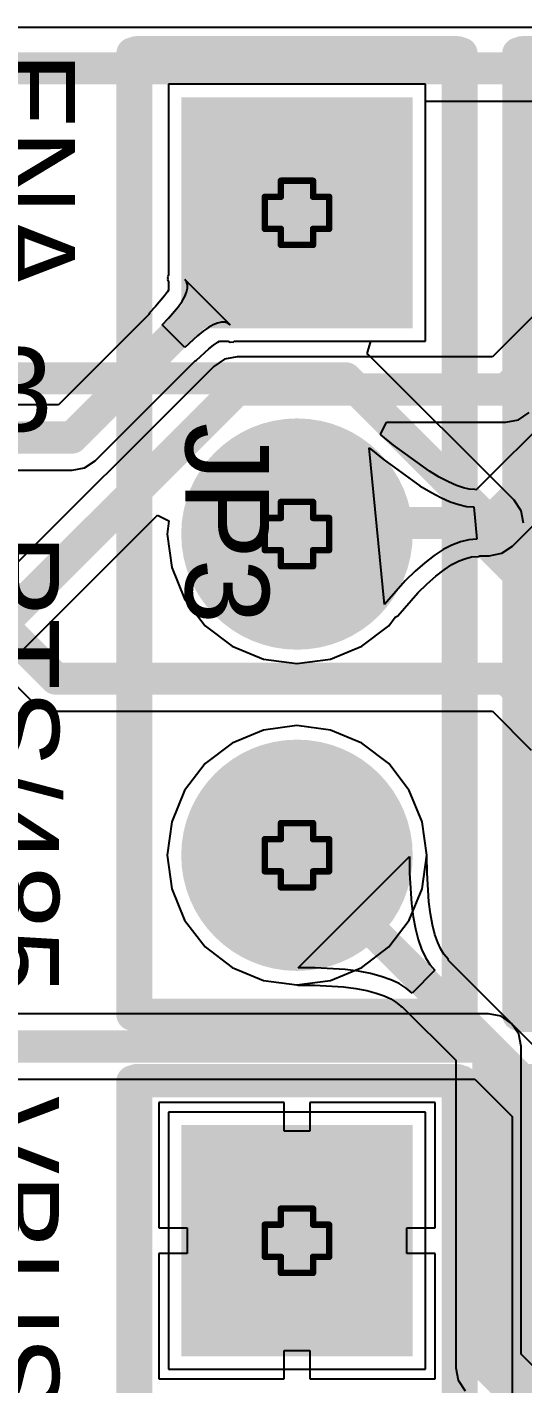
# Model space of a CAD drawing. Header units: inches. Extents: x 0.88 to 8.93, y 2.74 to 7.33.
# Drawn here: x 2.4142 to 2.5684, y 2.981 to 3.4034 of the extents above; entities that cross this region are included whole.
import ezdxf

# ---------------------------------------------------------------- set-up
doc = ezdxf.new("R2010")
doc.units = ezdxf.units.IN
doc.header["$MEASUREMENT"] = 0
for name, color, linetype in [('Bottom Layer', 5, 'Continuous'), ('Bottom Solder', 6, 'Continuous'), ('Drill Drawing', 1, 'Continuous'), ('Mechanical 12', 56, 'Continuous'), ('Mechanical 16', 56, 'Continuous'), ('Multi-Layer', 9, 'Continuous'), ('Pad Holes', 156, 'Continuous'), ('Top Layer', 1, 'Continuous'), ('Top Overlay', 2, 'Continuous'), ('Top Solder', 216, 'Continuous')]:
    doc.layers.add(name, color=color, linetype=linetype)
doc.styles.add('Arial', font='', dxfattribs={"height": 0.2})
doc.styles.get('Arial').set_extended_font_data('Arial')

# ---------------------------------------------------------------- blocks, each defined once
blk = doc.blocks.new('JMP_3_PTH_180_2')
at = {"layer": 'Bottom Layer'}
blk.add_hatch(color=5, dxfattribs=at).paths.add_polyline_path([(-0.135, 0.035), (-0.065, 0.035), (-0.065, -0.035), (-0.135, -0.035)])
h = blk.add_hatch(color=5, dxfattribs=at)
edge = h.paths.add_edge_path()
edge.add_arc((0, 0), 0.035, 0, 360)
h = blk.add_hatch(color=5, dxfattribs=at)
edge = h.paths.add_edge_path()
edge.add_arc((0.1, 0), 0.035, 0, 360)
at = {"layer": 'Bottom Solder'}
blk.add_hatch(color=6, dxfattribs=at).paths.add_polyline_path([(-0.136, 0.036), (-0.064, 0.036), (-0.064, -0.036), (-0.136, -0.036)])
h = blk.add_hatch(color=6, dxfattribs=at)
edge = h.paths.add_edge_path()
edge.add_arc((0, 0), 0.036, 0, 360)
h = blk.add_hatch(color=6, dxfattribs=at)
edge = h.paths.add_edge_path()
edge.add_arc((0.1, 0), 0.036, 0, 360)
at = {"layer": 'Multi-Layer'}
blk.add_hatch(color=9, dxfattribs=at).paths.add_polyline_path([(-0.135, 0.035), (-0.065, 0.035), (-0.065, -0.035), (-0.135, -0.035)])
h = blk.add_hatch(color=9, dxfattribs=at)
edge = h.paths.add_edge_path()
edge.add_arc((0, 0), 0.035, 0, 360)
h = blk.add_hatch(color=9, dxfattribs=at)
edge = h.paths.add_edge_path()
edge.add_arc((0.1, 0), 0.035, 0, 360)
at = {"layer": 'Pad Holes'}
h = blk.add_hatch(color=7, dxfattribs=at)
edge = h.paths.add_edge_path()
edge.add_arc((-0.1, 0), 0.0215, 0, 360)
h = blk.add_hatch(color=7, dxfattribs=at)
edge = h.paths.add_edge_path()
edge.add_arc((0, 0), 0.0215, 0, 360)
h = blk.add_hatch(color=7, dxfattribs=at)
edge = h.paths.add_edge_path()
edge.add_arc((0.1, 0), 0.0215, 0, 360)
at = {"layer": 'Top Layer'}
blk.add_hatch(color=1, dxfattribs=at).paths.add_polyline_path([(-0.135, 0.035), (-0.065, 0.035), (-0.065, -0.035), (-0.135, -0.035)])
h = blk.add_hatch(color=1, dxfattribs=at)
edge = h.paths.add_edge_path()
edge.add_arc((0, 0), 0.035, 0, 360)
h = blk.add_hatch(color=1, dxfattribs=at)
edge = h.paths.add_edge_path()
edge.add_arc((0.1, 0), 0.035, 0, 360)
at = {"layer": 'Top Solder'}
blk.add_hatch(color=216, dxfattribs=at).paths.add_polyline_path([(-0.136, 0.036), (-0.064, 0.036), (-0.064, -0.036), (-0.136, -0.036)])
h = blk.add_hatch(color=216, dxfattribs=at)
edge = h.paths.add_edge_path()
edge.add_arc((0, 0), 0.036, 0, 360)
h = blk.add_hatch(color=216, dxfattribs=at)
edge = h.paths.add_edge_path()
edge.add_arc((0.1, 0), 0.036, 0, 360)
at = {"layer": 'Mechanical 16'}
for points in [[(-0.14961, -0.05118, 0.01, 0.01, 0), (-0.14961, 0.05118, 0.01, 0.01, 0)], [(0.14961, 0.05118, 0.01, 0.01, 0), (-0.14961, 0.05118, 0.01, 0.01, 0)], [(0.14961, -0.05118, 0.01, 0.01, 0), (0.14961, 0.05118, 0.01, 0.01, 0)], [(0.14961, -0.05118, 0.01, 0.01, 0), (-0.14961, -0.05118, 0.01, 0.01, 0)]]:
    blk.add_lwpolyline(points, format="xyseb", dxfattribs=at)
for points in [[(-0.15211, 0.05118, 0.005, 0.005, 1), (-0.14711, 0.05118, 0.005, 0.005, 1)], [(-0.15211, 0.05118, 0.005, 0.005, 1), (-0.14711, 0.05118, 0.005, 0.005, 1)], [(0.14711, 0.05118, 0.005, 0.005, 1), (0.15211, 0.05118, 0.005, 0.005, 1)], [(0.14711, 0.05118, 0.005, 0.005, 1), (0.15211, 0.05118, 0.005, 0.005, 1)], [(-0.15211, -0.05118, 0.005, 0.005, 1), (-0.14711, -0.05118, 0.005, 0.005, 1)], [(-0.15211, -0.05118, 0.005, 0.005, 1), (-0.14711, -0.05118, 0.005, 0.005, 1)], [(0.14711, -0.05118, 0.005, 0.005, 1), (0.15211, -0.05118, 0.005, 0.005, 1)], [(0.14711, -0.05118, 0.005, 0.005, 1), (0.15211, -0.05118, 0.005, 0.005, 1)]]:
    blk.add_lwpolyline(points, format="xyseb", close=True, dxfattribs=at)
at = {"layer": 'Top Overlay'}
for points in [[(0.15, 0.05, 0.01, 0.01, 0), (-0.15, 0.05, 0.01, 0.01, 0)], [(-0.15, -0.05, 0.01, 0.01, 0), (-0.15, 0.05, 0.01, 0.01, 0)], [(0.15, -0.05, 0.01, 0.01, 0), (0.15, 0.05, 0.01, 0.01, 0)], [(0.15, -0.05, 0.01, 0.01, 0), (-0.15, -0.05, 0.01, 0.01, 0)]]:
    blk.add_lwpolyline(points, format="xyseb", dxfattribs=at)
for points in [[(-0.1525, 0.05, 0.005, 0.005, 1), (-0.1475, 0.05, 0.005, 0.005, 1)], [(-0.1525, 0.05, 0.005, 0.005, 1), (-0.1475, 0.05, 0.005, 0.005, 1)], [(0.1475, 0.05, 0.005, 0.005, 1), (0.1525, 0.05, 0.005, 0.005, 1)], [(0.1475, 0.05, 0.005, 0.005, 1), (0.1525, 0.05, 0.005, 0.005, 1)], [(-0.1525, -0.05, 0.005, 0.005, 1), (-0.1475, -0.05, 0.005, 0.005, 1)], [(-0.1525, -0.05, 0.005, 0.005, 1), (-0.1475, -0.05, 0.005, 0.005, 1)], [(0.1475, -0.05, 0.005, 0.005, 1), (0.1525, -0.05, 0.005, 0.005, 1)], [(0.1475, -0.05, 0.005, 0.005, 1), (0.1525, -0.05, 0.005, 0.005, 1)]]:
    blk.add_lwpolyline(points, format="xyseb", close=True, dxfattribs=at)
at = {"layer": 'Mechanical 12', "style": 'Arial'}
blk.add_text('JP4', height=0.026, dxfattribs=at).set_placement((-0.03466, -0.03467))
at = {"layer": 'Top Overlay', "style": 'Arial'}
for s, p in [('RTS', (-0.145, 0.07)), ('485', (0.075, 0.07))]:
    blk.add_text(s, height=0.026, dxfattribs=at).set_placement(p)
blk = doc.blocks.new('JMP_3_PTH_180_8')
at = {"layer": 'Bottom Layer'}
blk.add_hatch(color=5, dxfattribs=at).paths.add_polyline_path([(-0.135, 0.035), (-0.065, 0.035), (-0.065, -0.035), (-0.135, -0.035)])
h = blk.add_hatch(color=5, dxfattribs=at)
edge = h.paths.add_edge_path()
edge.add_arc((0, 0), 0.035, 0, 360)
h = blk.add_hatch(color=5, dxfattribs=at)
edge = h.paths.add_edge_path()
edge.add_arc((0.1, 0), 0.035, 0, 360)
at = {"layer": 'Bottom Solder'}
blk.add_hatch(color=6, dxfattribs=at).paths.add_polyline_path([(-0.136, 0.036), (-0.064, 0.036), (-0.064, -0.036), (-0.136, -0.036)])
h = blk.add_hatch(color=6, dxfattribs=at)
edge = h.paths.add_edge_path()
edge.add_arc((0, 0), 0.036, 0, 360)
h = blk.add_hatch(color=6, dxfattribs=at)
edge = h.paths.add_edge_path()
edge.add_arc((0.1, 0), 0.036, 0, 360)
at = {"layer": 'Multi-Layer'}
blk.add_hatch(color=9, dxfattribs=at).paths.add_polyline_path([(-0.135, 0.035), (-0.065, 0.035), (-0.065, -0.035), (-0.135, -0.035)])
h = blk.add_hatch(color=9, dxfattribs=at)
edge = h.paths.add_edge_path()
edge.add_arc((0, 0), 0.035, 0, 360)
h = blk.add_hatch(color=9, dxfattribs=at)
edge = h.paths.add_edge_path()
edge.add_arc((0.1, 0), 0.035, 0, 360)
at = {"layer": 'Pad Holes'}
h = blk.add_hatch(color=7, dxfattribs=at)
edge = h.paths.add_edge_path()
edge.add_arc((-0.1, 0), 0.0215, 0, 360)
h = blk.add_hatch(color=7, dxfattribs=at)
edge = h.paths.add_edge_path()
edge.add_arc((0, 0), 0.0215, 0, 360)
h = blk.add_hatch(color=7, dxfattribs=at)
edge = h.paths.add_edge_path()
edge.add_arc((0.1, 0), 0.0215, 0, 360)
at = {"layer": 'Top Layer'}
blk.add_hatch(color=1, dxfattribs=at).paths.add_polyline_path([(-0.135, 0.035), (-0.065, 0.035), (-0.065, -0.035), (-0.135, -0.035)])
h = blk.add_hatch(color=1, dxfattribs=at)
edge = h.paths.add_edge_path()
edge.add_arc((0, 0), 0.035, 0, 360)
h = blk.add_hatch(color=1, dxfattribs=at)
edge = h.paths.add_edge_path()
edge.add_arc((0.1, 0), 0.035, 0, 360)
at = {"layer": 'Top Solder'}
blk.add_hatch(color=216, dxfattribs=at).paths.add_polyline_path([(-0.136, 0.036), (-0.064, 0.036), (-0.064, -0.036), (-0.136, -0.036)])
h = blk.add_hatch(color=216, dxfattribs=at)
edge = h.paths.add_edge_path()
edge.add_arc((0, 0), 0.036, 0, 360)
h = blk.add_hatch(color=216, dxfattribs=at)
edge = h.paths.add_edge_path()
edge.add_arc((0.1, 0), 0.036, 0, 360)
at = {"layer": 'Mechanical 16'}
for points in [[(0.14961, 0.05118, 0.01, 0.01, 0), (-0.14961, 0.05118, 0.01, 0.01, 0)], [(-0.14961, -0.05118, 0.01, 0.01, 0), (-0.14961, 0.05118, 0.01, 0.01, 0)], [(0.14961, -0.05118, 0.01, 0.01, 0), (0.14961, 0.05118, 0.01, 0.01, 0)], [(0.14961, -0.05118, 0.01, 0.01, 0), (-0.14961, -0.05118, 0.01, 0.01, 0)]]:
    blk.add_lwpolyline(points, format="xyseb", dxfattribs=at)
for points in [[(-0.15211, 0.05118, 0.005, 0.005, 1), (-0.14711, 0.05118, 0.005, 0.005, 1)], [(-0.15211, 0.05118, 0.005, 0.005, 1), (-0.14711, 0.05118, 0.005, 0.005, 1)], [(0.14711, 0.05118, 0.005, 0.005, 1), (0.15211, 0.05118, 0.005, 0.005, 1)], [(0.14711, 0.05118, 0.005, 0.005, 1), (0.15211, 0.05118, 0.005, 0.005, 1)], [(-0.15211, -0.05118, 0.005, 0.005, 1), (-0.14711, -0.05118, 0.005, 0.005, 1)], [(-0.15211, -0.05118, 0.005, 0.005, 1), (-0.14711, -0.05118, 0.005, 0.005, 1)], [(0.14711, -0.05118, 0.005, 0.005, 1), (0.15211, -0.05118, 0.005, 0.005, 1)], [(0.14711, -0.05118, 0.005, 0.005, 1), (0.15211, -0.05118, 0.005, 0.005, 1)]]:
    blk.add_lwpolyline(points, format="xyseb", close=True, dxfattribs=at)
at = {"layer": 'Top Overlay'}
for points in [[(-0.15, -0.05, 0.01, 0.01, 0), (-0.15, 0.05, 0.01, 0.01, 0)], [(0.15, 0.05, 0.01, 0.01, 0), (-0.15, 0.05, 0.01, 0.01, 0)], [(0.15, -0.05, 0.01, 0.01, 0), (0.15, 0.05, 0.01, 0.01, 0)], [(0.15, -0.05, 0.01, 0.01, 0), (-0.15, -0.05, 0.01, 0.01, 0)]]:
    blk.add_lwpolyline(points, format="xyseb", dxfattribs=at)
for points in [[(-0.1525, 0.05, 0.005, 0.005, 1), (-0.1475, 0.05, 0.005, 0.005, 1)], [(-0.1525, 0.05, 0.005, 0.005, 1), (-0.1475, 0.05, 0.005, 0.005, 1)], [(0.1475, 0.05, 0.005, 0.005, 1), (0.1525, 0.05, 0.005, 0.005, 1)], [(0.1475, 0.05, 0.005, 0.005, 1), (0.1525, 0.05, 0.005, 0.005, 1)], [(-0.1525, -0.05, 0.005, 0.005, 1), (-0.1475, -0.05, 0.005, 0.005, 1)], [(-0.1525, -0.05, 0.005, 0.005, 1), (-0.1475, -0.05, 0.005, 0.005, 1)], [(0.1475, -0.05, 0.005, 0.005, 1), (0.1525, -0.05, 0.005, 0.005, 1)], [(0.1475, -0.05, 0.005, 0.005, 1), (0.1525, -0.05, 0.005, 0.005, 1)]]:
    blk.add_lwpolyline(points, format="xyseb", close=True, dxfattribs=at)
at = {"layer": 'Mechanical 12', "style": 'Arial'}
blk.add_text('JP3', height=0.026, dxfattribs=at).set_placement((-0.03466, -0.03467))
at = {"layer": 'Top Overlay', "style": 'Arial'}
for s, p in [('ENA', (-0.15, -0.095)), ('RTS/485', (0, -0.1))]:
    blk.add_text(s, height=0.026, dxfattribs=at).set_placement(p)
blk = doc.blocks.new('JMP_3_PTH_180_9')
at = {"layer": 'Bottom Layer'}
blk.add_hatch(color=5, dxfattribs=at).paths.add_polyline_path([(-0.135, 0.035), (-0.065, 0.035), (-0.065, -0.035), (-0.135, -0.035)])
h = blk.add_hatch(color=5, dxfattribs=at)
edge = h.paths.add_edge_path()
edge.add_arc((0, 0), 0.035, 0, 360)
h = blk.add_hatch(color=5, dxfattribs=at)
edge = h.paths.add_edge_path()
edge.add_arc((0.1, 0), 0.035, 0, 360)
at = {"layer": 'Bottom Solder'}
blk.add_hatch(color=6, dxfattribs=at).paths.add_polyline_path([(-0.136, 0.036), (-0.064, 0.036), (-0.064, -0.036), (-0.136, -0.036)])
h = blk.add_hatch(color=6, dxfattribs=at)
edge = h.paths.add_edge_path()
edge.add_arc((0, 0), 0.036, 0, 360)
h = blk.add_hatch(color=6, dxfattribs=at)
edge = h.paths.add_edge_path()
edge.add_arc((0.1, 0), 0.036, 0, 360)
at = {"layer": 'Multi-Layer'}
blk.add_hatch(color=9, dxfattribs=at).paths.add_polyline_path([(-0.135, 0.035), (-0.065, 0.035), (-0.065, -0.035), (-0.135, -0.035)])
h = blk.add_hatch(color=9, dxfattribs=at)
edge = h.paths.add_edge_path()
edge.add_arc((0, 0), 0.035, 0, 360)
h = blk.add_hatch(color=9, dxfattribs=at)
edge = h.paths.add_edge_path()
edge.add_arc((0.1, 0), 0.035, 0, 360)
at = {"layer": 'Pad Holes'}
h = blk.add_hatch(color=7, dxfattribs=at)
edge = h.paths.add_edge_path()
edge.add_arc((-0.1, 0), 0.0215, 0, 360)
h = blk.add_hatch(color=7, dxfattribs=at)
edge = h.paths.add_edge_path()
edge.add_arc((0, 0), 0.0215, 0, 360)
h = blk.add_hatch(color=7, dxfattribs=at)
edge = h.paths.add_edge_path()
edge.add_arc((0.1, 0), 0.0215, 0, 360)
at = {"layer": 'Top Layer'}
blk.add_hatch(color=1, dxfattribs=at).paths.add_polyline_path([(-0.135, 0.035), (-0.065, 0.035), (-0.065, -0.035), (-0.135, -0.035)])
h = blk.add_hatch(color=1, dxfattribs=at)
edge = h.paths.add_edge_path()
edge.add_arc((0, 0), 0.035, 0, 360)
h = blk.add_hatch(color=1, dxfattribs=at)
edge = h.paths.add_edge_path()
edge.add_arc((0.1, 0), 0.035, 0, 360)
at = {"layer": 'Top Solder'}
blk.add_hatch(color=216, dxfattribs=at).paths.add_polyline_path([(-0.136, 0.036), (-0.064, 0.036), (-0.064, -0.036), (-0.136, -0.036)])
h = blk.add_hatch(color=216, dxfattribs=at)
edge = h.paths.add_edge_path()
edge.add_arc((0, 0), 0.036, 0, 360)
h = blk.add_hatch(color=216, dxfattribs=at)
edge = h.paths.add_edge_path()
edge.add_arc((0.1, 0), 0.036, 0, 360)
at = {"layer": 'Mechanical 16'}
for points in [[(-0.14961, -0.05118, 0.01, 0.01, 0), (-0.14961, 0.05118, 0.01, 0.01, 0)], [(0.14961, 0.05118, 0.01, 0.01, 0), (-0.14961, 0.05118, 0.01, 0.01, 0)], [(0.14961, -0.05118, 0.01, 0.01, 0), (0.14961, 0.05118, 0.01, 0.01, 0)], [(-0.14961, -0.05118, 0.01, 0.01, 0), (0.14961, -0.05118, 0.01, 0.01, 0)]]:
    blk.add_lwpolyline(points, format="xyseb", dxfattribs=at)
for points in [[(-0.15211, 0.05118, 0.005, 0.005, 1), (-0.14711, 0.05118, 0.005, 0.005, 1)], [(-0.15211, 0.05118, 0.005, 0.005, 1), (-0.14711, 0.05118, 0.005, 0.005, 1)], [(0.14711, 0.05118, 0.005, 0.005, 1), (0.15211, 0.05118, 0.005, 0.005, 1)], [(0.14711, 0.05118, 0.005, 0.005, 1), (0.15211, 0.05118, 0.005, 0.005, 1)], [(-0.15211, -0.05118, 0.005, 0.005, 1), (-0.14711, -0.05118, 0.005, 0.005, 1)], [(-0.15211, -0.05118, 0.005, 0.005, 1), (-0.14711, -0.05118, 0.005, 0.005, 1)], [(0.14711, -0.05118, 0.005, 0.005, 1), (0.15211, -0.05118, 0.005, 0.005, 1)], [(0.14711, -0.05118, 0.005, 0.005, 1), (0.15211, -0.05118, 0.005, 0.005, 1)]]:
    blk.add_lwpolyline(points, format="xyseb", close=True, dxfattribs=at)
at = {"layer": 'Top Overlay'}
for points in [[(0.15, 0.05, 0.01, 0.01, 0), (-0.15, 0.05, 0.01, 0.01, 0)], [(-0.15, -0.05, 0.01, 0.01, 0), (-0.15, 0.05, 0.01, 0.01, 0)], [(0.15, -0.05, 0.01, 0.01, 0), (0.15, 0.05, 0.01, 0.01, 0)], [(-0.15, -0.05, 0.01, 0.01, 0), (0.15, -0.05, 0.01, 0.01, 0)]]:
    blk.add_lwpolyline(points, format="xyseb", dxfattribs=at)
for points in [[(-0.1525, 0.05, 0.005, 0.005, 1), (-0.1475, 0.05, 0.005, 0.005, 1)], [(-0.1525, 0.05, 0.005, 0.005, 1), (-0.1475, 0.05, 0.005, 0.005, 1)], [(0.1475, 0.05, 0.005, 0.005, 1), (0.1525, 0.05, 0.005, 0.005, 1)], [(0.1475, 0.05, 0.005, 0.005, 1), (0.1525, 0.05, 0.005, 0.005, 1)], [(-0.1525, -0.05, 0.005, 0.005, 1), (-0.1475, -0.05, 0.005, 0.005, 1)], [(-0.1525, -0.05, 0.005, 0.005, 1), (-0.1475, -0.05, 0.005, 0.005, 1)], [(0.1475, -0.05, 0.005, 0.005, 1), (0.1525, -0.05, 0.005, 0.005, 1)], [(0.1475, -0.05, 0.005, 0.005, 1), (0.1525, -0.05, 0.005, 0.005, 1)]]:
    blk.add_lwpolyline(points, format="xyseb", close=True, dxfattribs=at)
at = {"layer": 'Mechanical 12', "style": 'Arial'}
blk.add_text('JP2', height=0.026, dxfattribs=at).set_placement((-0.03466, -0.03467))
at = {"layer": 'Top Overlay', "style": 'Arial'}
for s, p in [('BOOT', (-0.15, 0.07)), ('CTS', (0.085, 0.07))]:
    blk.add_text(s, height=0.026, dxfattribs=at).set_placement(p)
blk = doc.blocks.new('JMP_3_PTH_180_10')
at = {"layer": 'Bottom Layer'}
blk.add_hatch(color=5, dxfattribs=at).paths.add_polyline_path([(-0.135, 0.035), (-0.065, 0.035), (-0.065, -0.035), (-0.135, -0.035)])
h = blk.add_hatch(color=5, dxfattribs=at)
edge = h.paths.add_edge_path()
edge.add_arc((0, 0), 0.035, 0, 360)
h = blk.add_hatch(color=5, dxfattribs=at)
edge = h.paths.add_edge_path()
edge.add_arc((0.1, 0), 0.035, 0, 360)
at = {"layer": 'Bottom Solder'}
blk.add_hatch(color=6, dxfattribs=at).paths.add_polyline_path([(-0.136, 0.036), (-0.064, 0.036), (-0.064, -0.036), (-0.136, -0.036)])
h = blk.add_hatch(color=6, dxfattribs=at)
edge = h.paths.add_edge_path()
edge.add_arc((0, 0), 0.036, 0, 360)
h = blk.add_hatch(color=6, dxfattribs=at)
edge = h.paths.add_edge_path()
edge.add_arc((0.1, 0), 0.036, 0, 360)
at = {"layer": 'Multi-Layer'}
blk.add_hatch(color=9, dxfattribs=at).paths.add_polyline_path([(-0.135, 0.035), (-0.065, 0.035), (-0.065, -0.035), (-0.135, -0.035)])
h = blk.add_hatch(color=9, dxfattribs=at)
edge = h.paths.add_edge_path()
edge.add_arc((0, 0), 0.035, 0, 360)
h = blk.add_hatch(color=9, dxfattribs=at)
edge = h.paths.add_edge_path()
edge.add_arc((0.1, 0), 0.035, 0, 360)
at = {"layer": 'Pad Holes'}
h = blk.add_hatch(color=7, dxfattribs=at)
edge = h.paths.add_edge_path()
edge.add_arc((-0.1, 0), 0.0215, 0, 360)
h = blk.add_hatch(color=7, dxfattribs=at)
edge = h.paths.add_edge_path()
edge.add_arc((0, 0), 0.0215, 0, 360)
h = blk.add_hatch(color=7, dxfattribs=at)
edge = h.paths.add_edge_path()
edge.add_arc((0.1, 0), 0.0215, 0, 360)
at = {"layer": 'Top Layer'}
blk.add_hatch(color=1, dxfattribs=at).paths.add_polyline_path([(-0.135, 0.035), (-0.065, 0.035), (-0.065, -0.035), (-0.135, -0.035)])
h = blk.add_hatch(color=1, dxfattribs=at)
edge = h.paths.add_edge_path()
edge.add_arc((0, 0), 0.035, 0, 360)
h = blk.add_hatch(color=1, dxfattribs=at)
edge = h.paths.add_edge_path()
edge.add_arc((0.1, 0), 0.035, 0, 360)
at = {"layer": 'Top Solder'}
blk.add_hatch(color=216, dxfattribs=at).paths.add_polyline_path([(-0.136, 0.036), (-0.064, 0.036), (-0.064, -0.036), (-0.136, -0.036)])
h = blk.add_hatch(color=216, dxfattribs=at)
edge = h.paths.add_edge_path()
edge.add_arc((0, 0), 0.036, 0, 360)
h = blk.add_hatch(color=216, dxfattribs=at)
edge = h.paths.add_edge_path()
edge.add_arc((0.1, 0), 0.036, 0, 360)
at = {"layer": 'Mechanical 16'}
for points in [[(-0.14961, -0.05118, 0.01, 0.01, 0), (-0.14961, 0.05118, 0.01, 0.01, 0)], [(0.14961, 0.05118, 0.01, 0.01, 0), (-0.14961, 0.05118, 0.01, 0.01, 0)], [(0.14961, -0.05118, 0.01, 0.01, 0), (0.14961, 0.05118, 0.01, 0.01, 0)], [(-0.14961, -0.05118, 0.01, 0.01, 0), (0.14961, -0.05118, 0.01, 0.01, 0)]]:
    blk.add_lwpolyline(points, format="xyseb", dxfattribs=at)
for points in [[(-0.15211, 0.05118, 0.005, 0.005, 1), (-0.14711, 0.05118, 0.005, 0.005, 1)], [(-0.15211, 0.05118, 0.005, 0.005, 1), (-0.14711, 0.05118, 0.005, 0.005, 1)], [(0.14711, 0.05118, 0.005, 0.005, 1), (0.15211, 0.05118, 0.005, 0.005, 1)], [(0.14711, 0.05118, 0.005, 0.005, 1), (0.15211, 0.05118, 0.005, 0.005, 1)], [(-0.15211, -0.05118, 0.005, 0.005, 1), (-0.14711, -0.05118, 0.005, 0.005, 1)], [(-0.15211, -0.05118, 0.005, 0.005, 1), (-0.14711, -0.05118, 0.005, 0.005, 1)], [(0.14711, -0.05118, 0.005, 0.005, 1), (0.15211, -0.05118, 0.005, 0.005, 1)], [(0.14711, -0.05118, 0.005, 0.005, 1), (0.15211, -0.05118, 0.005, 0.005, 1)]]:
    blk.add_lwpolyline(points, format="xyseb", close=True, dxfattribs=at)
at = {"layer": 'Top Overlay'}
for points in [[(0.15, 0.05, 0.01, 0.01, 0), (-0.15, 0.05, 0.01, 0.01, 0)], [(-0.15, -0.05, 0.01, 0.01, 0), (-0.15, 0.05, 0.01, 0.01, 0)], [(0.15, -0.05, 0.01, 0.01, 0), (0.15, 0.05, 0.01, 0.01, 0)], [(-0.15, -0.05, 0.01, 0.01, 0), (0.15, -0.05, 0.01, 0.01, 0)]]:
    blk.add_lwpolyline(points, format="xyseb", dxfattribs=at)
for points in [[(-0.1525, 0.05, 0.005, 0.005, 1), (-0.1475, 0.05, 0.005, 0.005, 1)], [(-0.1525, 0.05, 0.005, 0.005, 1), (-0.1475, 0.05, 0.005, 0.005, 1)], [(0.1475, 0.05, 0.005, 0.005, 1), (0.1525, 0.05, 0.005, 0.005, 1)], [(0.1475, 0.05, 0.005, 0.005, 1), (0.1525, 0.05, 0.005, 0.005, 1)], [(-0.1525, -0.05, 0.005, 0.005, 1), (-0.1475, -0.05, 0.005, 0.005, 1)], [(-0.1525, -0.05, 0.005, 0.005, 1), (-0.1475, -0.05, 0.005, 0.005, 1)], [(0.1475, -0.05, 0.005, 0.005, 1), (0.1525, -0.05, 0.005, 0.005, 1)], [(0.1475, -0.05, 0.005, 0.005, 1), (0.1525, -0.05, 0.005, 0.005, 1)]]:
    blk.add_lwpolyline(points, format="xyseb", close=True, dxfattribs=at)
at = {"layer": 'Mechanical 12', "style": 'Arial'}
blk.add_text('JP1', height=0.026, dxfattribs=at).set_placement((-0.03032, -0.03467))
at = {"layer": 'Top Overlay', "style": 'Arial'}
for s, p in [('VBUS', (-0.145, -0.1)), ('+3.3V', (0.035, -0.1))]:
    blk.add_text(s, height=0.026, dxfattribs=at).set_placement(p)

msp = doc.modelspace()

# ---------------------------------------------------------------- linework, layer by layer
at = {"layer": 'Bottom Layer'}
for p, q in [((2.53811, 3.30555), (2.53811, 3.38036)), ((2.53811, 3.38036), (2.57811, 3.38036)), ((2.51993, 3.30161), (2.52112, 3.30555)), ((2.52112, 3.30555), (2.53811, 3.30555)), ((2.52047, 3.30125), (2.51993, 3.30161)), ((2.56561, 3.25611), (2.52047, 3.30125)), ((2.35441, 3.2548), (2.41587, 3.19334)), ((2.56782, 3.25281), (2.56561, 3.25611)), ((2.56859, 3.24891), (2.56782, 3.25281)), ((2.41587, 3.19334), (2.41918, 3.19113)), ((2.41918, 3.19113), (2.42308, 3.19036)), ((2.42308, 3.19036), (2.55889, 3.19036)), ((2.55889, 3.19036), (2.57097, 3.17827)), ((2.49811, 3.1859), (2.48767, 3.18452)), ((2.50855, 3.18452), (2.49811, 3.1859)), ((2.47794, 3.18049), (2.46958, 3.17408)), ((2.48767, 3.18452), (2.47794, 3.18049)), ((2.51828, 3.18049), (2.50855, 3.18452)), ((2.52664, 3.17408), (2.51828, 3.18049)), ((2.46958, 3.17408), (2.46317, 3.16572)), ((2.53305, 3.16572), (2.52664, 3.17408)), ((2.46317, 3.16572), (2.45914, 3.15599)), ((2.53708, 3.15599), (2.53305, 3.16572)), ((2.45914, 3.15599), (2.45777, 3.14555)), ((2.53846, 3.14555), (2.53708, 3.15599)), ((2.45777, 3.14555), (2.45914, 3.13511)), ((2.53708, 3.13511), (2.53846, 3.14555)), ((2.45914, 3.13511), (2.46317, 3.12538)), ((2.53305, 3.12538), (2.53708, 3.13511)), ((2.46317, 3.12538), (2.46958, 3.11702)), ((2.52664, 3.11702), (2.53305, 3.12538)), ((2.46958, 3.11702), (2.47794, 3.11061)), ((2.51828, 3.11061), (2.52664, 3.11702)), ((2.47794, 3.11061), (2.48767, 3.10658)), ((2.50855, 3.10658), (2.51828, 3.11061)), ((2.48767, 3.10658), (2.49811, 3.10521)), ((2.49811, 3.10521), (2.50855, 3.10658)), ((2.55766, 3.0962), (2.33459, 3.0962)), ((2.56156, 3.09542), (2.55766, 3.0962)), ((2.56487, 3.09321), (2.56156, 3.09542)), ((2.58649, 3.07159), (2.56487, 3.09321)), ((2.33037, 3.0758), (2.55344, 3.0758)), ((2.55344, 3.0758), (2.565, 3.06424)), ((2.49411, 3.06855), (2.45511, 3.06855)), ((2.45511, 3.06855), (2.45511, 3.02955)), ((2.49411, 3.05969), (2.49411, 3.06855)), ((2.54111, 3.06855), (2.50211, 3.06855)), ((2.50211, 3.06855), (2.50211, 3.05969)), ((2.54111, 3.02955), (2.54111, 3.06855)), ((2.565, 3.06424), (2.565, 3.02582)), ((2.50211, 3.05969), (2.49411, 3.05969)), ((2.45511, 3.02955), (2.46397, 3.02955)), ((2.46397, 3.02955), (2.46397, 3.02155)), ((2.53225, 3.02155), (2.53225, 3.02955)), ((2.53225, 3.02955), (2.54111, 3.02955)), ((2.565, 3.02582), (2.565, 2.94626)), ((2.46397, 3.02155), (2.45511, 3.02155)), ((2.45511, 3.02155), (2.45511, 2.98255)), ((2.54111, 3.02155), (2.53225, 3.02155)), ((2.54111, 2.98255), (2.54111, 3.02155)), ((2.49411, 2.98255), (2.49411, 2.99141)), ((2.49411, 2.99141), (2.50211, 2.99141)), ((2.50211, 2.99141), (2.50211, 2.98255)), ((2.45511, 2.98255), (2.49411, 2.98255)), ((2.50211, 2.98255), (2.54111, 2.98255))]:
    msp.add_line(p, q, dxfattribs=at)
for points in [[(2.40753, 3.39055, 0.01, 0.01, 0), (2.68829, 3.39055, 0.01, 0.01, 0)], [(2.09838, 3.29404, 0.01, 0.01, 0), (2.51326, 3.29404, 0.01, 0.01, 0)], [(2.51326, 3.29404, 0.01, 0.01, 0), (2.5584, 3.24891, 0.01, 0.01, 0)], [(2.35863, 3.265, 0.01, 0.01, 0), (2.42308, 3.20055, 0.01, 0.01, 0)], [(2.5584, 3.24163, 0.01, 0.01, 0), (2.5584, 3.24891, 0.01, 0.01, 0)], [(2.5584, 3.24163, 0.01, 0.01, 0), (2.60353, 3.19649, 0.01, 0.01, 0)], [(2.42308, 3.20055, 0.01, 0.01, 0), (2.56311, 3.20055, 0.01, 0.01, 0)], [(2.56311, 3.20055, 0.01, 0.01, 0), (2.61811, 3.14555, 0.01, 0.01, 0)], [(2.33037, 3.086, 0.01, 0.01, 0), (2.55766, 3.086, 0.01, 0.01, 0)], [(2.55766, 3.086, 0.01, 0.01, 0), (2.61811, 3.02555, 0.01, 0.01, 0)]]:
    msp.add_lwpolyline(points, format="xyseb", dxfattribs=at)
for points in [[(2.51076, 3.29404, 0.005, 0.005, 1), (2.51576, 3.29404, 0.005, 0.005, 1)], [(2.51076, 3.29404, 0.005, 0.005, 1), (2.51576, 3.29404, 0.005, 0.005, 1)], [(2.5559, 3.24891, 0.005, 0.005, 1), (2.5609, 3.24891, 0.005, 0.005, 1)], [(2.5559, 3.24891, 0.005, 0.005, 1), (2.5609, 3.24891, 0.005, 0.005, 1)], [(2.5559, 3.24163, 0.005, 0.005, 1), (2.5609, 3.24163, 0.005, 0.005, 1)], [(2.5559, 3.24163, 0.005, 0.005, 1), (2.5609, 3.24163, 0.005, 0.005, 1)], [(2.42058, 3.20055, 0.005, 0.005, 1), (2.42558, 3.20055, 0.005, 0.005, 1)], [(2.42058, 3.20055, 0.005, 0.005, 1), (2.42558, 3.20055, 0.005, 0.005, 1)], [(2.56061, 3.20055, 0.005, 0.005, 1), (2.56561, 3.20055, 0.005, 0.005, 1)], [(2.56061, 3.20055, 0.005, 0.005, 1), (2.56561, 3.20055, 0.005, 0.005, 1)], [(2.55516, 3.086, 0.005, 0.005, 1), (2.56016, 3.086, 0.005, 0.005, 1)], [(2.55516, 3.086, 0.005, 0.005, 1), (2.56016, 3.086, 0.005, 0.005, 1)]]:
    msp.add_lwpolyline(points, format="xyseb", close=True, dxfattribs=at)
at = {"layer": 'Drill Drawing'}
for points in [[(2.49311, 3.35055, 0.002, 0.002, 0), (2.49311, 3.35555, 0.002, 0.002, 0)], [(2.49311, 3.35555, 0.002, 0.002, 0), (2.50311, 3.35555, 0.002, 0.002, 0)], [(2.50311, 3.35055, 0.002, 0.002, 0), (2.50311, 3.35555, 0.002, 0.002, 0)], [(2.48811, 3.34055, 0.002, 0.002, 0), (2.48811, 3.35055, 0.002, 0.002, 0)], [(2.48811, 3.35055, 0.002, 0.002, 0), (2.49311, 3.35055, 0.002, 0.002, 0)], [(2.50311, 3.35055, 0.002, 0.002, 0), (2.50811, 3.35055, 0.002, 0.002, 0)], [(2.50811, 3.34055, 0.002, 0.002, 0), (2.50811, 3.35055, 0.002, 0.002, 0)], [(2.48811, 3.34055, 0.002, 0.002, 0), (2.49311, 3.34055, 0.002, 0.002, 0)], [(2.49311, 3.33555, 0.002, 0.002, 0), (2.49311, 3.34055, 0.002, 0.002, 0)], [(2.50311, 3.34055, 0.002, 0.002, 0), (2.50811, 3.34055, 0.002, 0.002, 0)], [(2.50311, 3.33555, 0.002, 0.002, 0), (2.50311, 3.34055, 0.002, 0.002, 0)], [(2.49311, 3.33555, 0.002, 0.002, 0), (2.50311, 3.33555, 0.002, 0.002, 0)], [(2.49311, 3.25055, 0.002, 0.002, 0), (2.49311, 3.25555, 0.002, 0.002, 0)], [(2.49311, 3.25555, 0.002, 0.002, 0), (2.50311, 3.25555, 0.002, 0.002, 0)], [(2.50311, 3.25055, 0.002, 0.002, 0), (2.50311, 3.25555, 0.002, 0.002, 0)], [(2.48811, 3.24055, 0.002, 0.002, 0), (2.48811, 3.25055, 0.002, 0.002, 0)], [(2.48811, 3.25055, 0.002, 0.002, 0), (2.49311, 3.25055, 0.002, 0.002, 0)], [(2.50311, 3.25055, 0.002, 0.002, 0), (2.50811, 3.25055, 0.002, 0.002, 0)], [(2.50811, 3.24055, 0.002, 0.002, 0), (2.50811, 3.25055, 0.002, 0.002, 0)], [(2.48811, 3.24055, 0.002, 0.002, 0), (2.49311, 3.24055, 0.002, 0.002, 0)], [(2.49311, 3.23555, 0.002, 0.002, 0), (2.49311, 3.24055, 0.002, 0.002, 0)], [(2.50311, 3.24055, 0.002, 0.002, 0), (2.50811, 3.24055, 0.002, 0.002, 0)], [(2.50311, 3.23555, 0.002, 0.002, 0), (2.50311, 3.24055, 0.002, 0.002, 0)], [(2.49311, 3.23555, 0.002, 0.002, 0), (2.50311, 3.23555, 0.002, 0.002, 0)], [(2.49311, 3.15055, 0.002, 0.002, 0), (2.49311, 3.15555, 0.002, 0.002, 0)], [(2.49311, 3.15555, 0.002, 0.002, 0), (2.50311, 3.15555, 0.002, 0.002, 0)], [(2.50311, 3.15055, 0.002, 0.002, 0), (2.50311, 3.15555, 0.002, 0.002, 0)], [(2.48811, 3.14055, 0.002, 0.002, 0), (2.48811, 3.15055, 0.002, 0.002, 0)], [(2.48811, 3.15055, 0.002, 0.002, 0), (2.49311, 3.15055, 0.002, 0.002, 0)], [(2.50311, 3.15055, 0.002, 0.002, 0), (2.50811, 3.15055, 0.002, 0.002, 0)], [(2.50811, 3.14055, 0.002, 0.002, 0), (2.50811, 3.15055, 0.002, 0.002, 0)], [(2.48811, 3.14055, 0.002, 0.002, 0), (2.49311, 3.14055, 0.002, 0.002, 0)], [(2.49311, 3.13555, 0.002, 0.002, 0), (2.49311, 3.14055, 0.002, 0.002, 0)], [(2.50311, 3.14055, 0.002, 0.002, 0), (2.50811, 3.14055, 0.002, 0.002, 0)], [(2.50311, 3.13555, 0.002, 0.002, 0), (2.50311, 3.14055, 0.002, 0.002, 0)], [(2.49311, 3.13555, 0.002, 0.002, 0), (2.50311, 3.13555, 0.002, 0.002, 0)], [(2.49311, 3.03055, 0.002, 0.002, 0), (2.49311, 3.03555, 0.002, 0.002, 0)], [(2.49311, 3.03555, 0.002, 0.002, 0), (2.50311, 3.03555, 0.002, 0.002, 0)], [(2.50311, 3.03055, 0.002, 0.002, 0), (2.50311, 3.03555, 0.002, 0.002, 0)], [(2.48811, 3.02055, 0.002, 0.002, 0), (2.48811, 3.03055, 0.002, 0.002, 0)], [(2.48811, 3.03055, 0.002, 0.002, 0), (2.49311, 3.03055, 0.002, 0.002, 0)], [(2.50311, 3.03055, 0.002, 0.002, 0), (2.50811, 3.03055, 0.002, 0.002, 0)], [(2.50811, 3.02055, 0.002, 0.002, 0), (2.50811, 3.03055, 0.002, 0.002, 0)], [(2.48811, 3.02055, 0.002, 0.002, 0), (2.49311, 3.02055, 0.002, 0.002, 0)], [(2.49311, 3.01555, 0.002, 0.002, 0), (2.49311, 3.02055, 0.002, 0.002, 0)], [(2.50311, 3.02055, 0.002, 0.002, 0), (2.50811, 3.02055, 0.002, 0.002, 0)], [(2.50311, 3.01555, 0.002, 0.002, 0), (2.50311, 3.02055, 0.002, 0.002, 0)], [(2.49311, 3.01555, 0.002, 0.002, 0), (2.50311, 3.01555, 0.002, 0.002, 0)]]:
    msp.add_lwpolyline(points, format="xyseb", dxfattribs=at)
for points in [[(2.49261, 3.35555, 0.001, 0.001, 1), (2.49361, 3.35555, 0.001, 0.001, 1)], [(2.49261, 3.35555, 0.001, 0.001, 1), (2.49361, 3.35555, 0.001, 0.001, 1)], [(2.50261, 3.35555, 0.001, 0.001, 1), (2.50361, 3.35555, 0.001, 0.001, 1)], [(2.50261, 3.35555, 0.001, 0.001, 1), (2.50361, 3.35555, 0.001, 0.001, 1)], [(2.48761, 3.35055, 0.001, 0.001, 1), (2.48861, 3.35055, 0.001, 0.001, 1)], [(2.48761, 3.35055, 0.001, 0.001, 1), (2.48861, 3.35055, 0.001, 0.001, 1)], [(2.49261, 3.35055, 0.001, 0.001, 1), (2.49361, 3.35055, 0.001, 0.001, 1)], [(2.49261, 3.35055, 0.001, 0.001, 1), (2.49361, 3.35055, 0.001, 0.001, 1)], [(2.50261, 3.35055, 0.001, 0.001, 1), (2.50361, 3.35055, 0.001, 0.001, 1)], [(2.50261, 3.35055, 0.001, 0.001, 1), (2.50361, 3.35055, 0.001, 0.001, 1)], [(2.50761, 3.35055, 0.001, 0.001, 1), (2.50861, 3.35055, 0.001, 0.001, 1)], [(2.50761, 3.35055, 0.001, 0.001, 1), (2.50861, 3.35055, 0.001, 0.001, 1)], [(2.48761, 3.34055, 0.001, 0.001, 1), (2.48861, 3.34055, 0.001, 0.001, 1)], [(2.48761, 3.34055, 0.001, 0.001, 1), (2.48861, 3.34055, 0.001, 0.001, 1)], [(2.49261, 3.34055, 0.001, 0.001, 1), (2.49361, 3.34055, 0.001, 0.001, 1)], [(2.49261, 3.34055, 0.001, 0.001, 1), (2.49361, 3.34055, 0.001, 0.001, 1)], [(2.50261, 3.34055, 0.001, 0.001, 1), (2.50361, 3.34055, 0.001, 0.001, 1)], [(2.50261, 3.34055, 0.001, 0.001, 1), (2.50361, 3.34055, 0.001, 0.001, 1)], [(2.50761, 3.34055, 0.001, 0.001, 1), (2.50861, 3.34055, 0.001, 0.001, 1)], [(2.50761, 3.34055, 0.001, 0.001, 1), (2.50861, 3.34055, 0.001, 0.001, 1)], [(2.49261, 3.33555, 0.001, 0.001, 1), (2.49361, 3.33555, 0.001, 0.001, 1)], [(2.49261, 3.33555, 0.001, 0.001, 1), (2.49361, 3.33555, 0.001, 0.001, 1)], [(2.50261, 3.33555, 0.001, 0.001, 1), (2.50361, 3.33555, 0.001, 0.001, 1)], [(2.50261, 3.33555, 0.001, 0.001, 1), (2.50361, 3.33555, 0.001, 0.001, 1)], [(2.49261, 3.25555, 0.001, 0.001, 1), (2.49361, 3.25555, 0.001, 0.001, 1)], [(2.49261, 3.25555, 0.001, 0.001, 1), (2.49361, 3.25555, 0.001, 0.001, 1)], [(2.50261, 3.25555, 0.001, 0.001, 1), (2.50361, 3.25555, 0.001, 0.001, 1)], [(2.50261, 3.25555, 0.001, 0.001, 1), (2.50361, 3.25555, 0.001, 0.001, 1)], [(2.48761, 3.25055, 0.001, 0.001, 1), (2.48861, 3.25055, 0.001, 0.001, 1)], [(2.48761, 3.25055, 0.001, 0.001, 1), (2.48861, 3.25055, 0.001, 0.001, 1)], [(2.49261, 3.25055, 0.001, 0.001, 1), (2.49361, 3.25055, 0.001, 0.001, 1)], [(2.49261, 3.25055, 0.001, 0.001, 1), (2.49361, 3.25055, 0.001, 0.001, 1)], [(2.50261, 3.25055, 0.001, 0.001, 1), (2.50361, 3.25055, 0.001, 0.001, 1)], [(2.50261, 3.25055, 0.001, 0.001, 1), (2.50361, 3.25055, 0.001, 0.001, 1)], [(2.50761, 3.25055, 0.001, 0.001, 1), (2.50861, 3.25055, 0.001, 0.001, 1)], [(2.50761, 3.25055, 0.001, 0.001, 1), (2.50861, 3.25055, 0.001, 0.001, 1)], [(2.48761, 3.24055, 0.001, 0.001, 1), (2.48861, 3.24055, 0.001, 0.001, 1)], [(2.48761, 3.24055, 0.001, 0.001, 1), (2.48861, 3.24055, 0.001, 0.001, 1)], [(2.49261, 3.24055, 0.001, 0.001, 1), (2.49361, 3.24055, 0.001, 0.001, 1)], [(2.49261, 3.24055, 0.001, 0.001, 1), (2.49361, 3.24055, 0.001, 0.001, 1)], [(2.50261, 3.24055, 0.001, 0.001, 1), (2.50361, 3.24055, 0.001, 0.001, 1)], [(2.50261, 3.24055, 0.001, 0.001, 1), (2.50361, 3.24055, 0.001, 0.001, 1)], [(2.50761, 3.24055, 0.001, 0.001, 1), (2.50861, 3.24055, 0.001, 0.001, 1)], [(2.50761, 3.24055, 0.001, 0.001, 1), (2.50861, 3.24055, 0.001, 0.001, 1)], [(2.49261, 3.23555, 0.001, 0.001, 1), (2.49361, 3.23555, 0.001, 0.001, 1)], [(2.49261, 3.23555, 0.001, 0.001, 1), (2.49361, 3.23555, 0.001, 0.001, 1)], [(2.50261, 3.23555, 0.001, 0.001, 1), (2.50361, 3.23555, 0.001, 0.001, 1)], [(2.50261, 3.23555, 0.001, 0.001, 1), (2.50361, 3.23555, 0.001, 0.001, 1)], [(2.49261, 3.15555, 0.001, 0.001, 1), (2.49361, 3.15555, 0.001, 0.001, 1)], [(2.49261, 3.15555, 0.001, 0.001, 1), (2.49361, 3.15555, 0.001, 0.001, 1)], [(2.50261, 3.15555, 0.001, 0.001, 1), (2.50361, 3.15555, 0.001, 0.001, 1)], [(2.50261, 3.15555, 0.001, 0.001, 1), (2.50361, 3.15555, 0.001, 0.001, 1)], [(2.48761, 3.15055, 0.001, 0.001, 1), (2.48861, 3.15055, 0.001, 0.001, 1)], [(2.48761, 3.15055, 0.001, 0.001, 1), (2.48861, 3.15055, 0.001, 0.001, 1)], [(2.49261, 3.15055, 0.001, 0.001, 1), (2.49361, 3.15055, 0.001, 0.001, 1)], [(2.49261, 3.15055, 0.001, 0.001, 1), (2.49361, 3.15055, 0.001, 0.001, 1)], [(2.50261, 3.15055, 0.001, 0.001, 1), (2.50361, 3.15055, 0.001, 0.001, 1)], [(2.50261, 3.15055, 0.001, 0.001, 1), (2.50361, 3.15055, 0.001, 0.001, 1)], [(2.50761, 3.15055, 0.001, 0.001, 1), (2.50861, 3.15055, 0.001, 0.001, 1)], [(2.50761, 3.15055, 0.001, 0.001, 1), (2.50861, 3.15055, 0.001, 0.001, 1)], [(2.48761, 3.14055, 0.001, 0.001, 1), (2.48861, 3.14055, 0.001, 0.001, 1)], [(2.48761, 3.14055, 0.001, 0.001, 1), (2.48861, 3.14055, 0.001, 0.001, 1)], [(2.49261, 3.14055, 0.001, 0.001, 1), (2.49361, 3.14055, 0.001, 0.001, 1)], [(2.49261, 3.14055, 0.001, 0.001, 1), (2.49361, 3.14055, 0.001, 0.001, 1)], [(2.50261, 3.14055, 0.001, 0.001, 1), (2.50361, 3.14055, 0.001, 0.001, 1)], [(2.50261, 3.14055, 0.001, 0.001, 1), (2.50361, 3.14055, 0.001, 0.001, 1)], [(2.50761, 3.14055, 0.001, 0.001, 1), (2.50861, 3.14055, 0.001, 0.001, 1)], [(2.50761, 3.14055, 0.001, 0.001, 1), (2.50861, 3.14055, 0.001, 0.001, 1)], [(2.49261, 3.13555, 0.001, 0.001, 1), (2.49361, 3.13555, 0.001, 0.001, 1)], [(2.49261, 3.13555, 0.001, 0.001, 1), (2.49361, 3.13555, 0.001, 0.001, 1)], [(2.50261, 3.13555, 0.001, 0.001, 1), (2.50361, 3.13555, 0.001, 0.001, 1)], [(2.50261, 3.13555, 0.001, 0.001, 1), (2.50361, 3.13555, 0.001, 0.001, 1)], [(2.49261, 3.03555, 0.001, 0.001, 1), (2.49361, 3.03555, 0.001, 0.001, 1)], [(2.49261, 3.03555, 0.001, 0.001, 1), (2.49361, 3.03555, 0.001, 0.001, 1)], [(2.50261, 3.03555, 0.001, 0.001, 1), (2.50361, 3.03555, 0.001, 0.001, 1)], [(2.50261, 3.03555, 0.001, 0.001, 1), (2.50361, 3.03555, 0.001, 0.001, 1)], [(2.48761, 3.03055, 0.001, 0.001, 1), (2.48861, 3.03055, 0.001, 0.001, 1)], [(2.48761, 3.03055, 0.001, 0.001, 1), (2.48861, 3.03055, 0.001, 0.001, 1)], [(2.49261, 3.03055, 0.001, 0.001, 1), (2.49361, 3.03055, 0.001, 0.001, 1)], [(2.49261, 3.03055, 0.001, 0.001, 1), (2.49361, 3.03055, 0.001, 0.001, 1)], [(2.50261, 3.03055, 0.001, 0.001, 1), (2.50361, 3.03055, 0.001, 0.001, 1)], [(2.50261, 3.03055, 0.001, 0.001, 1), (2.50361, 3.03055, 0.001, 0.001, 1)], [(2.50761, 3.03055, 0.001, 0.001, 1), (2.50861, 3.03055, 0.001, 0.001, 1)], [(2.50761, 3.03055, 0.001, 0.001, 1), (2.50861, 3.03055, 0.001, 0.001, 1)], [(2.48761, 3.02055, 0.001, 0.001, 1), (2.48861, 3.02055, 0.001, 0.001, 1)], [(2.48761, 3.02055, 0.001, 0.001, 1), (2.48861, 3.02055, 0.001, 0.001, 1)], [(2.49261, 3.02055, 0.001, 0.001, 1), (2.49361, 3.02055, 0.001, 0.001, 1)], [(2.49261, 3.02055, 0.001, 0.001, 1), (2.49361, 3.02055, 0.001, 0.001, 1)], [(2.50261, 3.02055, 0.001, 0.001, 1), (2.50361, 3.02055, 0.001, 0.001, 1)], [(2.50261, 3.02055, 0.001, 0.001, 1), (2.50361, 3.02055, 0.001, 0.001, 1)], [(2.50761, 3.02055, 0.001, 0.001, 1), (2.50861, 3.02055, 0.001, 0.001, 1)], [(2.50761, 3.02055, 0.001, 0.001, 1), (2.50861, 3.02055, 0.001, 0.001, 1)], [(2.49261, 3.01555, 0.001, 0.001, 1), (2.49361, 3.01555, 0.001, 0.001, 1)], [(2.49261, 3.01555, 0.001, 0.001, 1), (2.49361, 3.01555, 0.001, 0.001, 1)], [(2.50261, 3.01555, 0.001, 0.001, 1), (2.50361, 3.01555, 0.001, 0.001, 1)], [(2.50261, 3.01555, 0.001, 0.001, 1), (2.50361, 3.01555, 0.001, 0.001, 1)]]:
    msp.add_lwpolyline(points, format="xyseb", close=True, dxfattribs=at)
at = {"layer": 'Top Layer'}
for p, q in [((1.09445, 3.40336), (3.28391, 3.40336)), ((2.53811, 3.38555), (2.45811, 3.38555)), ((2.45811, 3.38555), (2.45811, 3.32603)), ((2.53811, 3.30555), (2.53811, 3.38555)), ((2.45799, 3.32522), (2.45782, 3.32481)), ((2.45782, 3.32481), (2.45811, 3.32411)), ((2.45811, 3.32603), (2.45788, 3.32566)), ((2.45788, 3.32566), (2.45799, 3.32522)), ((2.45811, 3.32411), (2.45811, 3.32146)), ((2.4638, 3.32404), (2.46323, 3.32481)), ((2.46323, 3.32481), (2.47737, 3.31067)), ((2.46408, 3.32312), (2.4638, 3.32404)), ((2.4578, 3.32092), (2.45695, 3.3197)), ((2.45811, 3.32146), (2.4578, 3.32092)), ((2.46323, 3.31951), (2.4638, 3.32085)), ((2.4638, 3.32085), (2.46408, 3.32206)), ((2.46408, 3.32206), (2.46408, 3.32312)), ((2.45412, 3.31635), (2.45227, 3.31443)), ((2.45695, 3.3197), (2.45412, 3.31635)), ((2.45814, 3.31272), (2.46125, 3.3164)), ((2.46125, 3.3164), (2.46238, 3.31803)), ((2.46238, 3.31803), (2.46323, 3.31951)), ((2.45207, 3.31393), (2.42393, 3.28579)), ((2.45227, 3.31443), (2.45207, 3.31393)), ((2.45616, 3.31067), (2.45814, 3.31272)), ((2.47461, 3.31152), (2.47341, 3.31124)), ((2.47568, 3.31152), (2.47461, 3.31152)), ((2.47659, 3.31124), (2.47568, 3.31152)), ((2.57207, 3.31393), (2.55889, 3.30075)), ((2.46323, 3.3036), (2.45616, 3.31067)), ((2.46719, 3.30728), (2.46323, 3.3036)), ((2.46896, 3.30869), (2.46719, 3.30728)), ((2.47058, 3.30982), (2.46896, 3.30869)), ((2.47207, 3.31067), (2.47058, 3.30982)), ((2.47341, 3.31124), (2.47207, 3.31067)), ((2.47737, 3.31067), (2.47659, 3.31124)), ((2.46691, 3.29963), (2.47073, 3.30318)), ((2.47073, 3.30318), (2.4722, 3.30435)), ((2.4722, 3.30435), (2.47348, 3.30524)), ((2.47348, 3.30524), (2.47402, 3.30555)), ((2.47402, 3.30555), (2.47667, 3.30555)), ((2.47667, 3.30555), (2.47737, 3.30526)), ((2.47737, 3.30526), (2.47778, 3.30543)), ((2.47778, 3.30543), (2.47822, 3.30533)), ((2.47822, 3.30533), (2.47859, 3.30555)), ((2.47859, 3.30555), (2.53811, 3.30555)), ((2.43536, 3.26838), (2.46644, 3.29946)), ((2.46644, 3.29946), (2.46691, 3.29963)), ((2.47557, 3.29997), (2.47226, 3.29776)), ((2.47947, 3.30075), (2.47557, 3.29997)), ((2.55889, 3.30075), (2.47947, 3.30075)), ((2.47226, 3.29776), (2.38919, 3.21469)), ((2.59226, 3.29776), (2.55375, 3.25925)), ((2.42393, 3.28579), (2.32783, 3.28579)), ((2.56701, 3.28113), (2.57032, 3.28334)), ((2.52418, 3.27679), (2.52591, 3.28036)), ((2.52591, 3.28036), (2.56311, 3.28036)), ((2.56311, 3.28036), (2.56701, 3.28113)), ((2.5242, 3.27642), (2.52418, 3.27679)), ((2.52817, 3.27317), (2.5242, 3.27642)), ((2.52538, 3.22361), (2.52059, 3.27238)), ((2.52059, 3.27238), (2.52487, 3.26888)), ((2.53932, 3.26512), (2.52817, 3.27317)), ((2.32783, 3.26539), (2.42815, 3.26539)), ((2.42815, 3.26539), (2.43205, 3.26617)), ((2.43205, 3.26617), (2.43536, 3.26838)), ((2.52487, 3.26888), (2.53633, 3.2606)), ((2.54236, 3.26329), (2.53932, 3.26512)), ((2.54519, 3.26179), (2.54236, 3.26329)), ((2.54772, 3.26067), (2.54519, 3.26179)), ((2.54989, 3.25992), (2.54772, 3.26067)), ((2.53633, 3.2606), (2.53969, 3.25857)), ((2.53969, 3.25857), (2.54283, 3.25692)), ((2.54283, 3.25692), (2.54574, 3.25563)), ((2.55168, 3.25952), (2.54989, 3.25992)), ((2.55353, 3.25937), (2.55168, 3.25952)), ((2.55375, 3.25925), (2.55353, 3.25937)), ((2.54574, 3.25563), (2.54841, 3.25471)), ((2.54841, 3.25471), (2.55086, 3.25416)), ((2.55086, 3.25416), (2.55308, 3.25397)), ((2.55308, 3.25397), (2.55407, 3.24397)), ((2.40659, 3.20325), (2.45478, 3.25144)), ((2.45478, 3.25144), (2.45831, 3.2497)), ((2.45831, 3.2497), (2.45777, 3.24555)), ((2.5651, 3.24176), (2.57478, 3.25144)), ((2.45777, 3.24555), (2.45914, 3.23511)), ((2.55157, 3.24377), (2.54899, 3.24316)), ((2.55407, 3.24397), (2.55157, 3.24377)), ((2.54357, 3.24072), (2.54074, 3.23888)), ((2.54632, 3.24214), (2.54357, 3.24072)), ((2.54899, 3.24316), (2.54632, 3.24214)), ((2.55789, 3.23878), (2.5618, 3.23955)), ((2.5618, 3.23955), (2.5651, 3.24176)), ((2.53783, 3.23664), (2.53484, 3.234)), ((2.54074, 3.23888), (2.53783, 3.23664)), ((2.54387, 3.23446), (2.5463, 3.23603)), ((2.5463, 3.23603), (2.54854, 3.2372)), ((2.54854, 3.2372), (2.55058, 3.23798)), ((2.55058, 3.23798), (2.55242, 3.23841)), ((2.55242, 3.23841), (2.55451, 3.23858)), ((2.55451, 3.23858), (2.55456, 3.2386)), ((2.55456, 3.2386), (2.55461, 3.23859)), ((2.55461, 3.23859), (2.55496, 3.23878)), ((2.55496, 3.23878), (2.55789, 3.23878)), ((2.45914, 3.23511), (2.46317, 3.22538)), ((2.53484, 3.234), (2.53177, 3.23094)), ((2.53855, 3.23005), (2.54128, 3.23247)), ((2.54128, 3.23247), (2.54387, 3.23446)), ((2.53177, 3.23094), (2.52538, 3.22361)), ((2.52946, 3.22006), (2.53572, 3.22724)), ((2.53572, 3.22724), (2.53855, 3.23005)), ((2.46317, 3.22538), (2.46958, 3.21702)), ((2.52664, 3.21702), (2.52866, 3.21966)), ((2.52866, 3.21966), (2.52946, 3.22006)), ((2.46958, 3.21702), (2.47794, 3.21061)), ((2.51828, 3.21061), (2.52664, 3.21702)), ((2.47794, 3.21061), (2.48767, 3.20658)), ((2.50855, 3.20658), (2.51828, 3.21061)), ((2.48767, 3.20658), (2.49811, 3.20521)), ((2.49811, 3.20521), (2.50855, 3.20658)), ((2.49811, 3.1859), (2.48767, 3.18452)), ((2.50855, 3.18452), (2.49811, 3.1859)), ((2.47794, 3.18049), (2.46958, 3.17408)), ((2.48767, 3.18452), (2.47794, 3.18049)), ((2.51828, 3.18049), (2.50855, 3.18452)), ((2.52664, 3.17408), (2.51828, 3.18049)), ((2.46958, 3.17408), (2.46317, 3.16572)), ((2.53305, 3.16572), (2.52664, 3.17408)), ((2.46317, 3.16572), (2.45914, 3.15599)), ((2.53708, 3.15599), (2.53305, 3.16572)), ((2.45914, 3.15599), (2.45777, 3.14555)), ((2.53846, 3.14555), (2.53708, 3.15599)), ((2.45777, 3.14555), (2.45914, 3.13511)), ((2.49846, 3.11055), (2.53311, 3.1452)), ((2.53311, 3.1452), (2.53314, 3.13993)), ((2.53844, 3.14543), (2.53846, 3.14555)), ((2.53852, 3.14523), (2.53844, 3.14543)), ((2.53855, 3.14011), (2.53852, 3.14523)), ((2.53314, 3.13993), (2.5337, 3.13054)), ((2.53909, 3.13105), (2.53855, 3.14011)), ((2.45914, 3.13511), (2.46317, 3.12538)), ((2.5337, 3.13054), (2.53424, 3.12642)), ((2.53959, 3.12727), (2.53909, 3.13105)), ((2.53424, 3.12642), (2.53494, 3.12268)), ((2.54023, 3.12387), (2.53959, 3.12727)), ((2.46317, 3.12538), (2.46958, 3.11702)), ((2.53494, 3.12268), (2.53581, 3.11933)), ((2.541, 3.12091), (2.54023, 3.12387)), ((2.53581, 3.11933), (2.53686, 3.11636)), ((2.54187, 3.1184), (2.541, 3.12091)), ((2.54283, 3.11636), (2.54187, 3.1184)), ((2.46958, 3.11702), (2.47794, 3.11061)), ((2.53686, 3.11636), (2.53807, 3.11377)), ((2.53807, 3.11377), (2.53944, 3.11157)), ((2.54382, 3.11477), (2.54283, 3.11636)), ((2.54512, 3.11324), (2.54382, 3.11477)), ((2.54525, 3.11283), (2.54512, 3.11324)), ((2.56487, 3.09321), (2.54525, 3.11283)), ((2.47794, 3.11061), (2.48767, 3.10658)), ((2.50373, 3.11052), (2.49846, 3.11055)), ((2.51312, 3.10996), (2.50373, 3.11052)), ((2.51724, 3.10942), (2.51312, 3.10996)), ((2.52098, 3.10872), (2.51724, 3.10942)), ((2.52433, 3.10785), (2.52098, 3.10872)), ((2.54099, 3.10974), (2.53392, 3.10267)), ((2.53944, 3.11157), (2.54099, 3.10974)), ((2.48767, 3.10658), (2.49811, 3.10521)), ((2.49811, 3.10521), (2.49824, 3.10522)), ((2.49824, 3.10522), (2.49843, 3.10514)), ((2.49843, 3.10514), (2.50355, 3.10511)), ((2.50355, 3.10511), (2.51261, 3.10457)), ((2.51261, 3.10457), (2.51639, 3.10408)), ((2.5273, 3.10681), (2.52433, 3.10785)), ((2.52989, 3.1056), (2.5273, 3.10681)), ((2.5321, 3.10422), (2.52989, 3.1056)), ((2.51639, 3.10408), (2.51979, 3.10344)), ((2.51979, 3.10344), (2.52275, 3.10267)), ((2.52275, 3.10267), (2.52526, 3.10179)), ((2.52526, 3.10179), (2.5273, 3.10083)), ((2.5273, 3.10083), (2.52889, 3.09984)), ((2.53392, 3.10267), (2.5321, 3.10422)), ((2.52889, 3.09984), (2.53042, 3.09855)), ((2.53042, 3.09855), (2.53083, 3.09841)), ((2.53083, 3.09841), (2.54747, 3.08178)), ((2.56708, 3.0899), (2.56487, 3.09321)), ((2.56786, 3.086), (2.56708, 3.0899)), ((2.56786, 2.99022), (2.56786, 3.086)), ((2.54747, 3.08178), (2.54747, 2.986)), ((2.53811, 3.06555), (2.45811, 3.06555)), ((2.45811, 3.06555), (2.45811, 2.98555)), ((2.53811, 2.98555), (2.53811, 3.06555)), ((2.58539, 2.97269), (2.56786, 2.99022)), ((2.45811, 2.98555), (2.53811, 2.98555)), ((2.54747, 2.986), (2.54824, 2.9821)), ((2.54824, 2.9821), (2.55045, 2.97879))]:
    msp.add_line(p, q, dxfattribs=at)
for points in [[(2.42815, 3.27559, 0.01, 0.01, 0), (2.49811, 3.34555, 0.01, 0.01, 0)], [(2.56311, 3.29055, 0.01, 0.01, 0), (2.61811, 3.34555, 0.01, 0.01, 0)], [(2.3964, 3.20748, 0.01, 0.01, 0), (2.47947, 3.29055, 0.01, 0.01, 0)], [(2.47947, 3.29055, 0.01, 0.01, 0), (2.56311, 3.29055, 0.01, 0.01, 0)], [(2.55789, 3.24897, 0.01, 0.01, 0), (2.59947, 3.29055, 0.01, 0.01, 0)], [(2.30354, 3.27559, 0.01, 0.01, 0), (2.42815, 3.27559, 0.01, 0.01, 0)], [(2.49811, 3.24555, 0.01, 0.01, 0), (2.50153, 3.24897, 0.01, 0.01, 0)], [(2.50153, 3.24897, 0.01, 0.01, 0), (2.55789, 3.24897, 0.01, 0.01, 0)], [(2.49811, 3.14555, 0.01, 0.01, 0), (2.55766, 3.086, 0.01, 0.01, 0)], [(2.55766, 2.986, 0.01, 0.01, 0), (2.55766, 3.086, 0.01, 0.01, 0)], [(2.55766, 2.986, 0.01, 0.01, 0), (2.61811, 2.92555, 0.01, 0.01, 0)]]:
    msp.add_lwpolyline(points, format="xyseb", dxfattribs=at)
for points in [[(2.49561, 3.34555, 0.005, 0.005, 1), (2.50061, 3.34555, 0.005, 0.005, 1)], [(2.47697, 3.29055, 0.005, 0.005, 1), (2.48197, 3.29055, 0.005, 0.005, 1)], [(2.47697, 3.29055, 0.005, 0.005, 1), (2.48197, 3.29055, 0.005, 0.005, 1)], [(2.56061, 3.29055, 0.005, 0.005, 1), (2.56561, 3.29055, 0.005, 0.005, 1)], [(2.56061, 3.29055, 0.005, 0.005, 1), (2.56561, 3.29055, 0.005, 0.005, 1)], [(2.42565, 3.27559, 0.005, 0.005, 1), (2.43065, 3.27559, 0.005, 0.005, 1)], [(2.42565, 3.27559, 0.005, 0.005, 1), (2.43065, 3.27559, 0.005, 0.005, 1)], [(2.49903, 3.24897, 0.005, 0.005, 1), (2.50403, 3.24897, 0.005, 0.005, 1)], [(2.49903, 3.24897, 0.005, 0.005, 1), (2.50403, 3.24897, 0.005, 0.005, 1)], [(2.55539, 3.24897, 0.005, 0.005, 1), (2.56039, 3.24897, 0.005, 0.005, 1)], [(2.55539, 3.24897, 0.005, 0.005, 1), (2.56039, 3.24897, 0.005, 0.005, 1)], [(2.49561, 3.24555, 0.005, 0.005, 1), (2.50061, 3.24555, 0.005, 0.005, 1)], [(2.49561, 3.14555, 0.005, 0.005, 1), (2.50061, 3.14555, 0.005, 0.005, 1)], [(2.55516, 3.086, 0.005, 0.005, 1), (2.56016, 3.086, 0.005, 0.005, 1)], [(2.55516, 3.086, 0.005, 0.005, 1), (2.56016, 3.086, 0.005, 0.005, 1)], [(2.55516, 2.986, 0.005, 0.005, 1), (2.56016, 2.986, 0.005, 0.005, 1)], [(2.55516, 2.986, 0.005, 0.005, 1), (2.56016, 2.986, 0.005, 0.005, 1)]]:
    msp.add_lwpolyline(points, format="xyseb", close=True, dxfattribs=at)

# ---------------------------------------------------------------- block references
at = {"rotation": 270}
for name, p in [('JMP_3_PTH_180_8', (2.49811, 3.24555)), ('JMP_3_PTH_180_9', (2.61811, 3.24555)), ('JMP_3_PTH_180_10', (2.49811, 2.92555)), ('JMP_3_PTH_180_2', (2.61811, 2.92555))]:
    msp.add_blockref(name, p, dxfattribs=at)

# ---------------------------------------------------------------- texts
at = {"layer": 'Top Overlay', "style": 'Arial'}
msp.add_text('JP3', height=0.026, dxfattribs=at).set_placement((2.35945, 3.27756))

doc.saveas('drawing.dxf')
